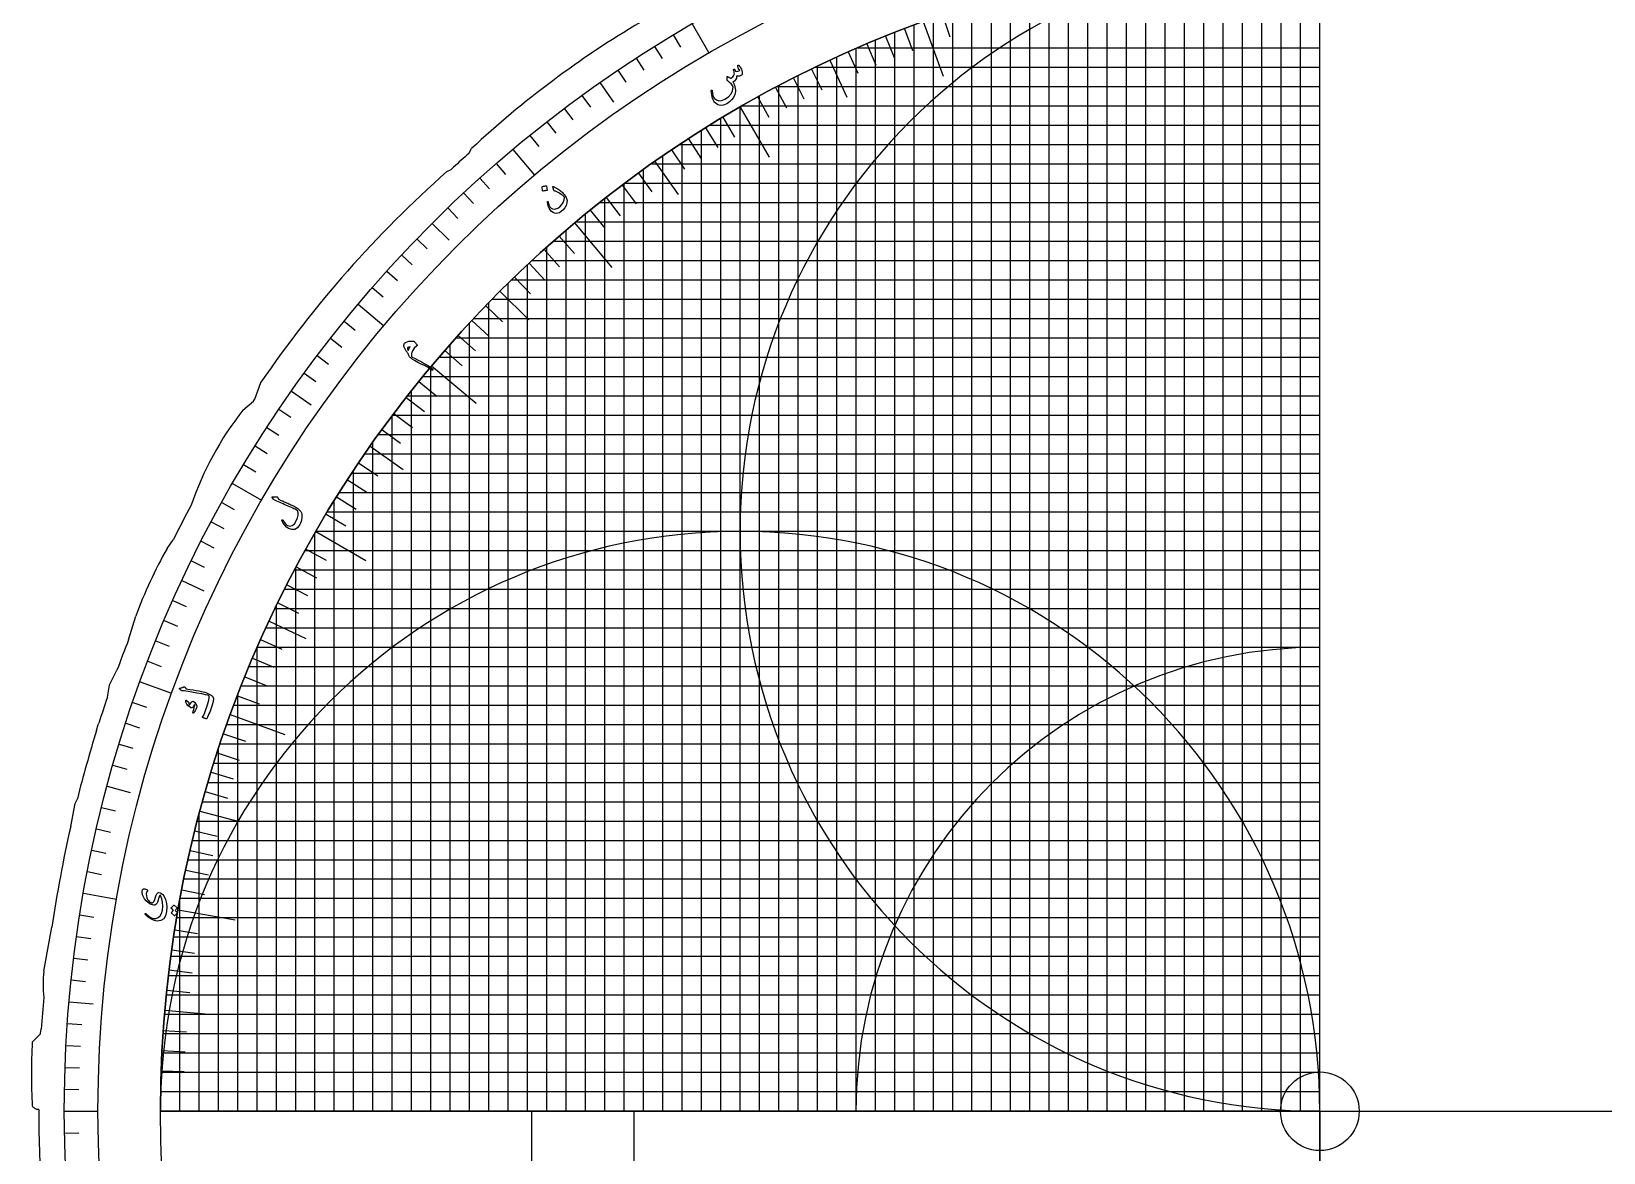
# Model space of a CAD drawing. Header units: millimetres. Extents: x -75 to 75, y -75 to 98.
# Drawn here: x -75.4 to 16.6, y -2.4 to 63.2 of the extents above; entities that cross this region are included whole.
import ezdxf

# ---------------------------------------------------------------- set-up
doc = ezdxf.new("R2010")
doc.units = ezdxf.units.MM
for name, color, linetype in [('CUT_INNER', 6, 'Continuous'), ('CUT_OUTER', 1, 'Continuous'), ('ENGRAVE', 7, 'Continuous'), ('ENGRAVE_FINE', 8, 'Continuous'), ('TEXT', 5, 'Continuous')]:
    doc.layers.add(name, color=color, linetype=linetype)

msp = doc.modelspace()

# ---------------------------------------------------------------- linework, layer by layer
at = {"layer": 'CUT_INNER'}
msp.add_circle((0, 0), 2.3, dxfattribs=at)
at = {"layer": 'CUT_OUTER'}
for points in [[(-49.818, 56.064), (-49.661, 56.345), (-49.66, 56.348)], [(-51.104, 55), (-51.101, 55.002), (-50.855, 55.124), (-50.707, 55.261)], [(-63.049, 41.032), (-63.046, 41.035), (-62.429, 41.564), (-62.36, 41.668), (-62.346, 41.689), (-61.99, 42.666), (-61.989, 42.67)], [(-67.478, 32.944), (-67.126, 33.452)], [(-69.743, 27.585), (-69.311, 28.987)], [(-70.977, 24.233), (-70.852, 24.943), (-70.851, 24.946), (-70.849, 24.95), (-70.418, 25.812)], [(-71.614, 22.282), (-71.526, 22.632), (-71.525, 22.635), (-71.523, 22.638), (-71.475, 22.724)], [(-73.124, 16.67), (-72.874, 18.008), (-72.874, 18.011), (-72.872, 18.014), (-72.737, 18.285)], [(-74.703, 8.19), (-74.222, 10.774)], [(-74.888, 4.572), (-74.846, 4.807)], [(-75.378, 4.044), (-75.375, 4.047), (-74.93, 4.493)], [(-75, 0.099), (-75.085, 0.095), (-75.089, 0.096)]]:
    msp.add_lwpolyline(points, dxfattribs=at)
for centre, radius, start, end in [((-10.747, 14.632), 57.048, 120.56676, 133.00846), ((-2.744, 3.009), 70.928, 131.58162, 132.54915), ((-6.934, 5.038), 66.687, 131.47901, 145.64587), ((-48.016, 29.233), 19.11, 141.87092, 160.91631), ((-2.31, 1.196), 72.399, 151.73439, 153.54241), ((-45.469, 20.344), 25.36, 150.2086, 160.07368), ((-3.396, 1.291), 71.367, 158.38114, 159.90441), ((-4.293, 1.409), 70.482, 161.10518, 162.39702), ((-0.451, 0.126), 74.531, 162.70698, 165.89871), ((-0.431, 0.08), 74.562, 167.14407, 171.75397), ((-66.396, 7.419), 8.342, 174.70089, 185.25187), ((-4.543, 0.348), 70.444, 174.86289, 176.37119), ((-37.206, 2.166), 38.218, 177.18351, 182.81647), ((-75.036, 4.599), 0.15, 315.04459, 349.68444), ((-73.424, 2.903), 3.265, 233.23368, 239.32686), ((0, 0), 75, 179.92418, 0.00009)]:
    msp.add_arc(centre, radius, start, end, dxfattribs=at)
at = {"layer": 'ENGRAVE'}
for points in [[(-5.656, 0), (-5.656, 67.639)], [(0, -67.875), (0, 67.875)], [(0, 0), (0, 67.875)], [(-11.312, 0), (-11.312, 66.926)], [(-16.969, 0), (-16.969, 65.72)], [(-36.75, 63.653), (-35.766, 61.948)], [(-23.215, 63.782), (-22.054, 60.593)], [(-22.625, 0), (-22.625, 63.993)], [(-28.281, 0), (-28.281, 61.702)], [(0, 62.219), (-27.126, 62.219)], [(-28.685, 61.516), (-27.681, 59.363)], [(-42.158, 60.208), (-41.351, 59.056)], [(-33.938, 0), (-33.938, 58.782)], [(-33.938, 58.782), (-32.241, 55.842)], [(-47.245, 56.304), (-45.979, 54.796)], [(0, 56.562), (-37.519, 56.562)], [(-38.931, 55.6), (-37.569, 53.654)], [(-39.594, 0), (-39.594, 55.13)], [(-51.972, 51.972), (-50.978, 50.978)], [(-43.629, 51.995), (-41.448, 49.395)], [(0, 50.906), (-44.895, 50.906)], [(-45.25, 0), (-45.25, 50.591)], [(-47.995, 47.995), (-46.315, 46.315)], [(-56.304, 47.245), (-54.796, 45.979)], [(0, 45.25), (-50.591, 45.25)], [(-50.906, 0), (-50.906, 44.895)], [(-51.995, 43.629), (-49.395, 41.448)], [(-60.208, 42.158), (-59.056, 41.351)], [(0, 39.594), (-55.13, 39.594)], [(-55.6, 38.931), (-53.654, 37.569)], [(-56.562, 0), (-56.562, 37.519)], [(-63.653, 36.75), (-61.948, 35.766)], [(0, 33.938), (-58.782, 33.938)], [(-58.782, 33.938), (-55.842, 32.241)], [(-66.614, 31.062), (-65.339, 30.468)], [(-61.516, 28.685), (-59.363, 27.681)], [(0, 28.281), (-61.702, 28.281)], [(-62.219, 0), (-62.219, 27.126)], [(-69.067, 25.139), (-67.217, 24.465)], [(-63.782, 23.215), (-60.593, 22.054)], [(0, 22.625), (-63.993, 22.625)], [(-70.996, 19.023), (-69.637, 18.659)], [(-65.562, 17.567), (-63.267, 16.953)], [(0, 16.969), (-65.72, 16.969)], [(-72.383, 12.763), (-70.445, 12.421)], [(0, 11.312), (-66.926, 11.312)], [(-66.844, 11.786), (-63.502, 11.197)], [(-73.22, 6.406), (-71.819, 6.283)], [(0, 5.656), (-67.639, 5.656)], [(-67.617, 5.916), (-65.25, 5.709)], [(-73.5, 0), (-71.531, 0)], [(-67.875, 0), (67.875, 0)], [(0, 0), (-67.875, 0)], [(-67.875, 0), (-64.481, 0)], [(-46.155, 0), (-46.155, -46.155), (46.155, -46.155), (46.155, 0)], [(-46.155, 0), (-40.155, 0)], [(-40.155, 0), (-40.155, -40.155), (40.155, -40.155), (40.155, 0)], [(0, 0), (0, -46.155)]]:
    msp.add_lwpolyline(points, dxfattribs=at)
for radius in [73.5, 73.5, 71.531, 67.875, 67.875]:
    msp.add_circle((0, 0), radius, dxfattribs=at)
for centre, radius, start, end in [((0, 0), 67.875, 90, 180), ((0, 33.938), 33.938, 90, 270), ((-33.938, 0), 33.938, 0, 180), ((0, 0), 27.156, 90, 180)]:
    msp.add_arc(centre, radius, start, end, dxfattribs=at)
at = {"layer": 'ENGRAVE_FINE'}
for points in [[(-9.05, 0), (-9.05, 67.269)], [(-7.919, 0), (-7.919, 67.412)], [(-6.787, 0), (-6.787, 67.535)], [(-4.525, 0), (-4.525, 67.724)], [(-3.394, 0), (-3.394, 67.79)], [(-2.263, 0), (-2.263, 67.837)], [(-1.131, 0), (-1.131, 67.866)], [(-13.575, 0), (-13.575, 66.504)], [(-12.444, 0), (-12.444, 66.725)], [(-10.181, 0), (-10.181, 67.107)], [(-18.1, 0), (-18.1, 65.417)], [(-15.838, 0), (-15.838, 66.001)], [(-14.706, 0), (-14.706, 66.263)], [(-20.363, 0), (-20.363, 64.749)], [(-19.231, 0), (-19.231, 65.094)], [(-23.756, 0), (-23.756, 63.582)], [(-22.098, 64.177), (-21.656, 62.894)], [(-21.494, 0), (-21.494, 64.382)], [(-37.855, 63.002), (-37.421, 62.279)], [(-26.019, 0), (-26.019, 62.69)], [(-25.426, 62.933), (-24.918, 61.674)], [(-24.887, 0), (-24.887, 63.148)], [(-24.324, 63.367), (-23.838, 62.099)], [(-38.949, 62.331), (-38.502, 61.616)], [(-27.607, 62.007), (-27.055, 60.767)], [(-27.15, 0), (-27.15, 62.209)], [(-26.521, 62.479), (-25.991, 61.23)], [(-41.101, 60.934), (-40.629, 60.235)], [(-40.031, 61.642), (-39.571, 60.935)], [(-29.754, 61.006), (-29.159, 59.785)], [(0, 61.087), (-29.586, 61.087)], [(-29.413, 0), (-29.413, 61.171)], [(-31.865, 59.93), (-31.228, 58.731)], [(0, 59.956), (-31.816, 59.956)], [(-31.675, 0), (-31.675, 60.031)], [(-30.815, 60.477), (-30.198, 59.267)], [(-30.544, 0), (-30.544, 60.614)], [(-43.202, 59.463), (-42.706, 58.78)], [(-32.907, 59.365), (-32.248, 58.178)], [(-32.806, 0), (-32.806, 59.42)], [(-44.233, 58.7), (-43.726, 58.026)], [(-35.069, 0), (-35.069, 58.114)], [(-34.958, 58.18), (-34.259, 57.017)], [(0, 58.825), (-33.862, 58.825)], [(-46.255, 57.12), (-45.724, 56.465)], [(-45.251, 57.919), (-44.732, 57.254)], [(-36.2, 0), (-36.2, 57.416)], [(-35.968, 57.561), (-35.249, 56.41)], [(0, 57.694), (-35.755, 57.694)], [(-37.955, 56.271), (-37.196, 55.145)], [(-37.331, 0), (-37.331, 56.687)], [(-36.967, 56.925), (-36.228, 55.786)], [(-48.22, 55.471), (-47.667, 54.834)], [(0, 55.431), (-39.171, 55.431)], [(-38.462, 0), (-38.462, 55.925)], [(-49.181, 54.621), (-48.617, 53.994)], [(-40.725, 0), (-40.725, 54.3)], [(0, 54.3), (-40.725, 54.3)], [(-39.896, 54.912), (-39.098, 53.814)], [(-50.127, 53.755), (-49.551, 53.137)], [(-41.856, 0), (-41.856, 53.433)], [(-41.788, 53.486), (-40.952, 52.416)], [(-40.848, 54.207), (-40.031, 53.123)], [(-51.057, 52.871), (-50.471, 52.264)], [(-42.987, 0), (-42.987, 52.527)], [(-42.715, 52.749), (-41.861, 51.694)], [(0, 53.169), (-42.191, 53.169)], [(-44.119, 0), (-44.119, 51.581)], [(0, 52.038), (-43.579, 52.038)], [(-52.871, 51.057), (-52.264, 50.471)], [(-44.53, 51.226), (-43.639, 50.201)], [(-53.755, 50.127), (-53.137, 49.551)], [(0, 49.775), (-46.146, 49.775)], [(-45.417, 50.441), (-44.509, 49.432)], [(-54.621, 49.181), (-53.994, 48.617)], [(-47.15, 48.825), (-46.207, 47.849)], [(-46.381, 0), (-46.381, 49.556)], [(-46.291, 49.641), (-45.365, 48.648)], [(-55.471, 48.22), (-54.834, 47.667)], [(-47.513, 0), (-47.513, 48.472)], [(0, 48.644), (-47.337, 48.644)], [(-48.825, 47.15), (-47.849, 46.207)], [(-48.644, 0), (-48.644, 47.337)], [(0, 47.513), (-48.472, 47.513)], [(-57.12, 46.255), (-56.465, 45.724)], [(-49.775, 0), (-49.775, 46.146)], [(-49.641, 46.291), (-48.648, 45.365)], [(0, 46.381), (-49.556, 46.381)], [(-57.919, 45.251), (-57.254, 44.732)], [(-50.441, 45.417), (-49.432, 44.509)], [(-58.7, 44.233), (-58.026, 43.726)], [(-51.226, 44.53), (-50.201, 43.639)], [(-52.038, 0), (-52.038, 43.579)], [(0, 44.119), (-51.581, 44.119)], [(-59.463, 43.202), (-58.78, 42.706)], [(-52.749, 42.715), (-51.694, 41.861)], [(0, 42.987), (-52.527, 42.987)], [(-53.486, 41.788), (-52.416, 40.952)], [(0, 41.856), (-53.433, 41.856)], [(-53.169, 0), (-53.169, 42.191)], [(-60.934, 41.101), (-60.235, 40.629)], [(0, 40.725), (-54.3, 40.725)], [(-54.3, 0), (-54.3, 40.725)], [(-54.207, 40.848), (-53.123, 40.031)], [(-61.642, 40.031), (-60.935, 39.571)], [(-54.912, 39.896), (-53.814, 39.098)], [(-62.331, 38.949), (-61.616, 38.502)], [(-55.431, 0), (-55.431, 39.171)], [(-63.002, 37.855), (-62.279, 37.421)], [(-56.271, 37.955), (-55.145, 37.196)], [(0, 38.462), (-55.925, 38.462)], [(-56.925, 36.967), (-55.786, 36.228)], [(0, 37.331), (-56.687, 37.331)], [(-57.561, 35.968), (-56.41, 35.249)], [(0, 36.2), (-57.416, 36.2)], [(-64.284, 35.633), (-63.547, 35.224)], [(0, 35.069), (-58.114, 35.069)], [(-57.694, 0), (-57.694, 35.755)], [(-64.897, 34.506), (-64.152, 34.11)], [(-58.18, 34.958), (-57.017, 34.259)], [(-65.489, 33.368), (-64.737, 32.985)], [(-58.825, 0), (-58.825, 33.862)], [(-66.061, 32.22), (-65.303, 31.85)], [(0, 32.806), (-59.42, 32.806)], [(-59.365, 32.907), (-58.178, 32.248)], [(0, 31.675), (-60.031, 31.675)], [(-59.956, 0), (-59.956, 31.816)], [(-59.93, 31.865), (-58.731, 31.228)], [(0, 30.544), (-60.614, 30.544)], [(-60.477, 30.815), (-59.267, 30.198)], [(-67.146, 29.895), (-66.375, 29.552)], [(-61.087, 0), (-61.087, 29.586)], [(-61.006, 29.754), (-59.785, 29.159)], [(-67.657, 28.719), (-66.88, 28.389)], [(0, 29.413), (-61.171, 29.413)], [(-68.148, 27.534), (-67.366, 27.218)], [(0, 27.15), (-62.209, 27.15)], [(-62.007, 27.607), (-60.767, 27.055)], [(-68.618, 26.34), (-67.831, 26.038)], [(0, 26.019), (-62.69, 26.019)], [(-62.479, 26.521), (-61.23, 25.991)], [(0, 24.887), (-63.148, 24.887)], [(-62.933, 25.426), (-61.674, 24.918)], [(-69.496, 23.929), (-68.698, 23.655)], [(-63.367, 24.324), (-62.099, 23.838)], [(-63.35, 0), (-63.35, 24.368)], [(0, 23.756), (-63.582, 23.756)], [(-69.903, 22.713), (-69.1, 22.452)], [(-64.177, 22.098), (-62.894, 21.656)], [(-70.288, 21.489), (-69.481, 21.243)], [(-64.481, 0), (-64.481, 21.194)], [(0, 21.494), (-64.382, 21.494)], [(-70.653, 20.259), (-69.842, 20.027)], [(0, 20.363), (-64.749, 20.363)], [(-64.553, 20.974), (-63.262, 20.555)], [(-64.909, 19.845), (-63.611, 19.448)], [(-65.246, 18.709), (-63.941, 18.335)], [(0, 19.231), (-65.094, 19.231)], [(-71.317, 17.781), (-70.498, 17.577)], [(0, 18.1), (-65.417, 18.1)], [(-65.612, 0), (-65.612, 17.379)], [(-71.616, 16.534), (-70.794, 16.344)], [(0, 15.838), (-66.001, 15.838)], [(-65.859, 16.42), (-64.542, 16.092)], [(-71.894, 15.281), (-71.069, 15.106)], [(-66.135, 15.269), (-64.813, 14.963)], [(-72.15, 14.024), (-71.321, 13.864)], [(-66.392, 14.112), (-65.064, 13.83)], [(0, 14.706), (-66.263, 14.706)], [(-66.628, 12.951), (-65.295, 12.692)], [(0, 13.575), (-66.504, 13.575)], [(-66.744, 0), (-66.744, 12.341)], [(0, 12.444), (-66.725, 12.444)], [(-72.595, 11.498), (-71.762, 11.366)], [(-72.785, 10.229), (-71.949, 10.112)], [(0, 10.181), (-67.107, 10.181)], [(-67.039, 10.618), (-65.699, 10.406)], [(-67.214, 9.446), (-65.87, 9.257)], [(-72.952, 8.957), (-72.115, 8.855)], [(0, 9.05), (-67.269, 9.05)], [(-73.097, 7.683), (-72.258, 7.595)], [(0, 7.919), (-67.412, 7.919)], [(-67.369, 8.272), (-66.022, 8.106)], [(0, 6.787), (-67.535, 6.787)], [(-67.503, 7.095), (-66.153, 6.953)], [(-73.321, 5.127), (-72.479, 5.068)], [(-67.71, 4.735), (-66.356, 4.64)], [(-73.399, 3.847), (-72.557, 3.803)], [(0, 4.525), (-67.724, 4.525)], [(0, 3.394), (-67.79, 3.394)], [(-67.782, 3.552), (-66.426, 3.481)], [(-73.455, 2.565), (-72.612, 2.536)], [(0, 2.263), (-67.837, 2.263)], [(-67.834, 2.369), (-66.477, 2.321)], [(-73.489, 1.283), (-72.645, 1.268)], [(0, 1.131), (-67.866, 1.131)], [(-67.865, 1.185), (-66.507, 1.161)], [(-73.489, -1.283), (-72.645, -1.268)]]:
    msp.add_lwpolyline(points, dxfattribs=at)
at = {"layer": 'TEXT'}
for points in [[(-34.079, 61.193), (-34.081, 61.205), (-34.079, 61.216), (-34.075, 61.224), (-34.068, 61.23), (-34.058, 61.234), (-34.047, 61.235), (-34.037, 61.233), (-34.027, 61.228), (-33.997, 61.206), (-33.967, 61.174), (-33.936, 61.134), (-33.906, 61.084), (-33.865, 60.998), (-33.837, 60.91), (-33.821, 60.821), (-33.818, 60.73), (-33.821, 60.706), (-33.827, 60.685), (-33.837, 60.668), (-33.85, 60.653), (-33.905, 60.617), (-33.973, 60.593), (-34.053, 60.58), (-34.146, 60.578), (-34.159, 60.462), (-34.199, 60.368), (-34.265, 60.295), (-34.357, 60.243), (-34.332, 60.191), (-34.309, 60.141), (-34.288, 60.092), (-34.27, 60.044), (-34.254, 59.997), (-34.24, 59.951), (-34.229, 59.905), (-34.219, 59.86), (-34.208, 59.775), (-34.209, 59.689), (-34.224, 59.603), (-34.251, 59.517), (-34.333, 59.348), (-34.438, 59.202), (-34.566, 59.077), (-34.717, 58.975), (-34.908, 58.895), (-35.086, 58.876), (-35.25, 58.918), (-35.4, 59.02), (-35.44, 59.066), (-35.477, 59.126), (-35.513, 59.199), (-35.547, 59.286), (-35.577, 59.386), (-35.6, 59.494), (-35.616, 59.612), (-35.625, 59.738), (-35.625, 59.746), (-35.623, 59.754), (-35.619, 59.76), (-35.613, 59.765), (-35.606, 59.768), (-35.599, 59.77), (-35.593, 59.77), (-35.586, 59.768), (-35.58, 59.763), (-35.575, 59.758), (-35.572, 59.751), (-35.571, 59.742), (-35.556, 59.576), (-35.533, 59.446), (-35.501, 59.352), (-35.461, 59.294), (-35.323, 59.195), (-35.174, 59.153), (-35.013, 59.167), (-34.84, 59.236), (-34.626, 59.381), (-34.471, 59.547), (-34.374, 59.737), (-34.335, 59.949), (-34.39, 60.043), (-34.462, 60.134), (-34.553, 60.222), (-34.661, 60.306), (-34.673, 60.314), (-34.682, 60.322), (-34.688, 60.331), (-34.69, 60.339), (-34.692, 60.373), (-34.694, 60.404), (-34.696, 60.434), (-34.697, 60.462), (-34.698, 60.487), (-34.699, 60.51), (-34.698, 60.53), (-34.697, 60.548), (-34.695, 60.556), (-34.691, 60.561), (-34.685, 60.563), (-34.677, 60.562), (-34.672, 60.561), (-34.665, 60.558), (-34.656, 60.554), (-34.645, 60.55), (-34.631, 60.544), (-34.616, 60.536), (-34.6, 60.527), (-34.582, 60.517), (-34.546, 60.497), (-34.518, 60.484), (-34.498, 60.478), (-34.485, 60.478), (-34.421, 60.508), (-34.365, 60.553), (-34.319, 60.614), (-34.281, 60.691), (-34.275, 60.731), (-34.278, 60.789), (-34.292, 60.864), (-34.316, 60.957), (-34.318, 60.966), (-34.318, 60.975), (-34.315, 60.983), (-34.31, 60.992), (-34.305, 60.998), (-34.298, 61.003), (-34.292, 61.006), (-34.284, 61.006), (-34.267, 60.997), (-34.248, 60.971), (-34.227, 60.929), (-34.205, 60.871), (-34.14, 60.868), (-34.078, 60.878), (-34.019, 60.899), (-33.962, 60.932), (-33.972, 60.949), (-33.982, 60.962), (-33.992, 60.971), (-34.001, 60.975), (-34.011, 60.979), (-34.019, 60.984), (-34.024, 60.99), (-34.027, 60.998)], [(-45.522, 54.11), (-45.522, 54.114), (-45.519, 54.119), (-45.515, 54.124), (-45.509, 54.128), (-45.454, 54.146), (-45.398, 54.158), (-45.343, 54.165), (-45.286, 54.166), (-45.279, 54.165), (-45.274, 54.162), (-45.271, 54.157), (-45.27, 54.151), (-45.236, 53.911), (-45.237, 53.904), (-45.241, 53.899), (-45.248, 53.896), (-45.259, 53.895), (-45.269, 53.894), (-45.283, 53.893), (-45.303, 53.89), (-45.328, 53.887), (-45.358, 53.883), (-45.394, 53.877), (-45.436, 53.871), (-45.483, 53.863), (-45.49, 53.862), (-45.494, 53.864), (-45.497, 53.867), (-45.498, 53.871)], [(-44.871, 54.123), (-44.825, 54.103), (-44.777, 54.08), (-44.729, 54.056), (-44.68, 54.029), (-44.63, 54), (-44.579, 53.968), (-44.528, 53.932), (-44.477, 53.894), (-44.427, 53.855), (-44.38, 53.814), (-44.335, 53.772), (-44.293, 53.728), (-44.254, 53.682), (-44.217, 53.635), (-44.183, 53.585), (-44.151, 53.534), (-44.121, 53.477), (-44.098, 53.421), (-44.082, 53.366), (-44.072, 53.311), (-44.073, 53.167), (-44.113, 53.025), (-44.192, 52.883), (-44.309, 52.743), (-44.407, 52.657), (-44.505, 52.597), (-44.605, 52.562), (-44.705, 52.554), (-44.801, 52.572), (-44.891, 52.611), (-44.974, 52.673), (-45.052, 52.757), (-45.118, 52.859), (-45.169, 52.969), (-45.203, 53.086), (-45.221, 53.211), (-45.221, 53.227), (-45.217, 53.239), (-45.21, 53.246), (-45.2, 53.25), (-45.188, 53.249), (-45.178, 53.242), (-45.172, 53.228), (-45.167, 53.207), (-45.132, 53.061), (-45.078, 52.947), (-45.008, 52.865), (-44.92, 52.816), (-44.823, 52.798), (-44.721, 52.815), (-44.612, 52.864), (-44.497, 52.946), (-44.378, 53.068), (-44.29, 53.2), (-44.235, 53.341), (-44.211, 53.492), (-44.211, 53.496), (-44.213, 53.501), (-44.217, 53.507), (-44.222, 53.514), (-44.269, 53.564), (-44.33, 53.616), (-44.407, 53.669), (-44.499, 53.725), (-44.547, 53.751), (-44.592, 53.776), (-44.635, 53.797), (-44.674, 53.817), (-44.711, 53.834), (-44.745, 53.848), (-44.777, 53.86), (-44.805, 53.868), (-44.82, 53.873), (-44.831, 53.88), (-44.839, 53.888), (-44.843, 53.897), (-44.908, 54.103), (-44.91, 54.117), (-44.904, 54.125), (-44.891, 54.127), (-44.871, 54.123)], [(-53.375, 44.356), (-53.403, 44.39), (-53.431, 44.424), (-53.458, 44.459), (-53.484, 44.494), (-53.508, 44.531), (-53.531, 44.569), (-53.552, 44.607), (-53.571, 44.646), (-53.6, 44.723), (-53.617, 44.791), (-53.62, 44.849), (-53.61, 44.899), (-53.576, 44.958), (-53.518, 45.006), (-53.435, 45.043), (-53.33, 45.068), (-53.298, 45.074), (-53.267, 45.078), (-53.235, 45.081), (-53.204, 45.083), (-53.172, 45.084), (-53.14, 45.085), (-53.108, 45.085), (-53.075, 45.084), (-53.057, 45.082), (-53.041, 45.078), (-53.028, 45.072), (-53.017, 45.064), (-52.981, 45.021), (-52.949, 44.983), (-52.921, 44.948), (-52.897, 44.919), (-52.877, 44.894), (-52.862, 44.874), (-52.852, 44.86), (-52.846, 44.851), (-52.842, 44.837), (-52.843, 44.824), (-52.848, 44.812), (-52.859, 44.802), (-53.017, 44.661), (-53.12, 44.511), (-53.17, 44.351), (-53.166, 44.183), (-53.162, 44.168), (-53.155, 44.155), (-53.145, 44.145), (-53.133, 44.138), (-52.963, 44.058), (-52.788, 43.971), (-52.608, 43.878), (-52.425, 43.778), (-52.184, 43.636), (-52.019, 43.523), (-51.932, 43.439), (-51.92, 43.384), (-51.932, 43.375), (-51.949, 43.375), (-51.972, 43.383), (-52, 43.399), (-52.055, 43.437), (-52.114, 43.474), (-52.176, 43.511), (-52.242, 43.549), (-52.311, 43.587), (-52.383, 43.624), (-52.458, 43.662), (-52.535, 43.7), (-52.796, 43.828), (-52.998, 43.936), (-53.139, 44.023), (-53.221, 44.092), (-53.254, 44.129), (-53.283, 44.166), (-53.308, 44.201), (-53.329, 44.236), (-53.346, 44.269), (-53.359, 44.3), (-53.369, 44.329), (-53.375, 44.356)], [(-53.362, 44.529), (-53.354, 44.554), (-53.344, 44.581), (-53.333, 44.608), (-53.32, 44.635), (-53.306, 44.663), (-53.291, 44.691), (-53.274, 44.719), (-53.256, 44.747), (-53.314, 44.734), (-53.358, 44.718), (-53.388, 44.699), (-53.404, 44.677), (-53.413, 44.641), (-53.409, 44.605), (-53.392, 44.567), (-53.362, 44.529)], [(-61.328, 35.924), (-61.332, 35.932), (-61.334, 35.941), (-61.333, 35.949), (-61.33, 35.957), (-61.324, 35.964), (-61.316, 35.968), (-61.306, 35.97), (-61.295, 35.969), (-61.228, 35.959), (-61.168, 35.956), (-61.114, 35.958), (-61.067, 35.966), (-61.051, 35.967), (-61.036, 35.962), (-61.024, 35.95), (-61.012, 35.931), (-61.008, 35.92), (-61.003, 35.91), (-60.999, 35.901), (-60.995, 35.892), (-60.99, 35.883), (-60.987, 35.875), (-60.984, 35.868), (-60.981, 35.861), (-60.975, 35.85), (-60.967, 35.839), (-60.956, 35.829), (-60.943, 35.819), (-60.901, 35.799), (-60.854, 35.776), (-60.804, 35.753), (-60.749, 35.728), (-60.691, 35.702), (-60.628, 35.675), (-60.562, 35.645), (-60.491, 35.614), (-60.42, 35.585), (-60.354, 35.556), (-60.292, 35.529), (-60.234, 35.503), (-60.181, 35.478), (-60.133, 35.455), (-60.088, 35.433), (-60.047, 35.413), (-59.929, 35.347), (-59.825, 35.273), (-59.734, 35.19), (-59.657, 35.098), (-59.619, 35.031), (-59.596, 34.948), (-59.589, 34.849), (-59.596, 34.735), (-59.615, 34.618), (-59.641, 34.513), (-59.675, 34.42), (-59.716, 34.339), (-59.856, 34.158), (-60.011, 34.059), (-60.183, 34.044), (-60.37, 34.111), (-60.491, 34.193), (-60.597, 34.297), (-60.687, 34.422), (-60.761, 34.569), (-60.764, 34.579), (-60.765, 34.588), (-60.763, 34.596), (-60.758, 34.602), (-60.751, 34.608), (-60.744, 34.611), (-60.737, 34.613), (-60.731, 34.612), (-60.722, 34.608), (-60.714, 34.604), (-60.708, 34.597), (-60.703, 34.59), (-60.628, 34.475), (-60.56, 34.387), (-60.497, 34.325), (-60.441, 34.288), (-60.293, 34.255), (-60.157, 34.29), (-60.033, 34.391), (-59.92, 34.559), (-59.847, 34.727), (-59.809, 34.883), (-59.806, 35.029), (-59.84, 35.165), (-59.882, 35.188), (-59.932, 35.212), (-59.989, 35.24), (-60.054, 35.27), (-60.126, 35.303), (-60.207, 35.339), (-60.296, 35.377), (-60.393, 35.417), (-60.493, 35.46), (-60.59, 35.503), (-60.686, 35.545), (-60.78, 35.587), (-60.873, 35.629), (-60.963, 35.671), (-61.051, 35.713), (-61.138, 35.755), (-61.223, 35.792), (-61.231, 35.798), (-61.239, 35.804), (-61.246, 35.811), (-61.251, 35.818)], [(-66.728, 24.77), (-66.696, 24.774), (-66.664, 24.78), (-66.634, 24.787), (-66.605, 24.795), (-66.577, 24.804), (-66.55, 24.815), (-66.524, 24.827), (-66.5, 24.841), (-66.487, 24.845), (-66.475, 24.843), (-66.463, 24.836), (-66.451, 24.823), (-66.393, 24.748), (-66.386, 24.74), (-66.38, 24.735), (-66.375, 24.73), (-66.371, 24.728), (-66.149, 24.694), (-65.95, 24.661), (-65.772, 24.63), (-65.616, 24.601), (-65.482, 24.574), (-65.37, 24.548), (-65.281, 24.525), (-65.214, 24.503), (-65.09, 24.456), (-65.051, 24.439), (-65.013, 24.42), (-64.976, 24.399), (-64.939, 24.376), (-64.903, 24.351), (-64.867, 24.324), (-64.832, 24.294), (-64.798, 24.263), (-64.766, 24.164), (-64.787, 23.982), (-64.861, 23.715), (-64.987, 23.363), (-65.03, 23.254), (-65.073, 23.155), (-65.115, 23.064), (-65.156, 22.983), (-65.162, 22.977), (-65.169, 22.973), (-65.177, 22.972), (-65.186, 22.974), (-65.225, 22.985), (-65.262, 22.996), (-65.294, 23.006), (-65.323, 23.015), (-65.349, 23.023), (-65.371, 23.032), (-65.391, 23.039), (-65.407, 23.046), (-65.416, 23.05), (-65.42, 23.055), (-65.419, 23.061), (-65.414, 23.068), (-65.374, 23.121), (-65.334, 23.193), (-65.292, 23.284), (-65.249, 23.394), (-65.129, 23.725), (-65.05, 23.989), (-65.013, 24.187), (-65.017, 24.319), (-65.094, 24.348), (-65.24, 24.384), (-65.456, 24.429), (-65.74, 24.481), (-66.026, 24.531), (-66.242, 24.568), (-66.389, 24.591), (-66.467, 24.602), (-66.489, 24.604), (-66.509, 24.606), (-66.528, 24.608), (-66.545, 24.61), (-66.561, 24.612), (-66.575, 24.613), (-66.587, 24.614), (-66.598, 24.615), (-66.621, 24.618), (-66.641, 24.625), (-66.659, 24.635), (-66.675, 24.649), (-66.753, 24.734), (-66.758, 24.741), (-66.761, 24.747), (-66.761, 24.752), (-66.759, 24.757), (-66.754, 24.762), (-66.746, 24.766), (-66.738, 24.768), (-66.728, 24.77)], [(-66.391, 24.054), (-66.388, 24.059), (-66.385, 24.062), (-66.38, 24.065), (-66.375, 24.066), (-66.37, 24.066), (-66.366, 24.064), (-66.362, 24.062), (-66.357, 24.06), (-66.242, 23.957), (-66.23, 23.945), (-66.222, 23.934), (-66.218, 23.924), (-66.216, 23.915), (-66.219, 23.88), (-66.217, 23.848), (-66.21, 23.82), (-66.199, 23.796), (-66.191, 23.789), (-66.179, 23.79), (-66.164, 23.799), (-66.145, 23.817), (-66.135, 23.829), (-66.125, 23.843), (-66.115, 23.857), (-66.105, 23.871), (-66.096, 23.886), (-66.086, 23.902), (-66.076, 23.919), (-66.067, 23.937), (-66.016, 23.993), (-65.954, 23.994), (-65.879, 23.94), (-65.791, 23.831), (-65.768, 23.791), (-65.752, 23.755), (-65.743, 23.722), (-65.741, 23.692), (-65.745, 23.661), (-65.757, 23.621), (-65.776, 23.571), (-65.803, 23.511), (-65.817, 23.481), (-65.831, 23.453), (-65.846, 23.427), (-65.862, 23.402), (-65.877, 23.38), (-65.891, 23.359), (-65.906, 23.339), (-65.919, 23.322), (-65.93, 23.312), (-65.941, 23.306), (-65.952, 23.303), (-65.962, 23.305), (-65.972, 23.31), (-65.977, 23.318), (-65.979, 23.327), (-65.976, 23.339), (-65.966, 23.375), (-65.954, 23.417), (-65.939, 23.463), (-65.923, 23.514), (-65.892, 23.608), (-65.871, 23.683), (-65.861, 23.739), (-65.86, 23.775), (-65.862, 23.781), (-65.865, 23.784), (-65.87, 23.786), (-65.876, 23.787), (-65.881, 23.786), (-65.886, 23.783), (-65.891, 23.778), (-65.897, 23.771), (-65.941, 23.703), (-65.961, 23.675), (-65.982, 23.652), (-66.004, 23.635), (-66.027, 23.623), (-66.052, 23.616), (-66.075, 23.614), (-66.097, 23.619), (-66.117, 23.63), (-66.245, 23.728), (-66.332, 23.832), (-66.381, 23.941), (-66.391, 24.054)], [(-68.637, 12.901), (-68.682, 12.82), (-68.701, 12.723), (-68.694, 12.612), (-68.662, 12.485), (-68.623, 12.402), (-68.573, 12.329), (-68.51, 12.267), (-68.435, 12.215), (-68.419, 12.209), (-68.402, 12.205), (-68.384, 12.205), (-68.365, 12.208), (-68.3, 12.24), (-68.244, 12.303), (-68.197, 12.398), (-68.159, 12.523), (-68.122, 12.646), (-68.081, 12.733), (-68.034, 12.784), (-67.984, 12.797), (-67.886, 12.781), (-67.803, 12.746), (-67.735, 12.691), (-67.681, 12.617), (-67.582, 12.396), (-67.52, 12.169), (-67.495, 11.937), (-67.508, 11.697), (-67.57, 11.445), (-67.68, 11.266), (-67.84, 11.162), (-68.048, 11.132), (-68.158, 11.146), (-68.274, 11.181), (-68.396, 11.236), (-68.524, 11.313), (-68.559, 11.339), (-68.592, 11.364), (-68.624, 11.39), (-68.655, 11.416), (-68.684, 11.443), (-68.713, 11.47), (-68.74, 11.498), (-68.766, 11.527), (-68.776, 11.542), (-68.779, 11.554), (-68.775, 11.563), (-68.764, 11.57), (-68.751, 11.573), (-68.739, 11.572), (-68.727, 11.568), (-68.716, 11.56), (-68.558, 11.42), (-68.409, 11.329), (-68.27, 11.285), (-68.141, 11.288), (-67.996, 11.344), (-67.884, 11.443), (-67.804, 11.584), (-67.757, 11.768), (-67.734, 12.01), (-67.745, 12.234), (-67.79, 12.44), (-67.869, 12.628), (-67.877, 12.64), (-67.885, 12.645), (-67.895, 12.645), (-67.906, 12.638), (-67.93, 12.605), (-67.956, 12.546), (-67.984, 12.461), (-68.014, 12.348), (-68.05, 12.235), (-68.093, 12.151), (-68.143, 12.097), (-68.201, 12.072), (-68.266, 12.068), (-68.331, 12.075), (-68.397, 12.094), (-68.465, 12.124), (-68.593, 12.209), (-68.706, 12.314), (-68.803, 12.441), (-68.885, 12.589), (-68.904, 12.628), (-68.919, 12.666), (-68.931, 12.701), (-68.941, 12.736), (-68.947, 12.768), (-68.95, 12.799), (-68.951, 12.827), (-68.949, 12.854), (-68.92, 12.954), (-68.864, 13.009), (-68.78, 13.017), (-68.669, 12.979), (-68.641, 12.961), (-68.626, 12.942), (-68.625, 12.922), (-68.637, 12.901)], [(-67.234, 11.88), (-67.237, 11.883), (-67.238, 11.888), (-67.238, 11.894), (-67.236, 11.901), (-67.221, 11.925), (-67.206, 11.948), (-67.19, 11.97), (-67.173, 11.992), (-67.155, 12.012), (-67.135, 12.031), (-67.115, 12.05), (-67.093, 12.068), (-67.087, 12.071), (-67.081, 12.071), (-67.075, 12.07), (-67.069, 12.066), (-66.888, 11.904), (-66.886, 11.9), (-66.887, 11.896), (-66.891, 11.889), (-66.898, 11.882), (-66.904, 11.877), (-66.912, 11.869), (-66.923, 11.858), (-66.936, 11.843), (-66.952, 11.825), (-66.971, 11.803), (-66.993, 11.778), (-67.017, 11.75), (-66.877, 11.623), (-66.873, 11.618), (-66.873, 11.612), (-66.877, 11.605), (-66.885, 11.598), (-66.891, 11.591), (-66.901, 11.581), (-66.915, 11.567), (-66.931, 11.549), (-66.952, 11.527), (-66.975, 11.501), (-67.003, 11.47), (-67.033, 11.435), (-67.038, 11.432), (-67.042, 11.431), (-67.046, 11.432), (-67.05, 11.435), (-67.223, 11.597), (-67.226, 11.601), (-67.227, 11.606), (-67.226, 11.612), (-67.225, 11.619), (-67.213, 11.639), (-67.201, 11.659), (-67.188, 11.678), (-67.174, 11.696), (-67.159, 11.713), (-67.143, 11.73), (-67.126, 11.746), (-67.109, 11.76)]]:
    msp.add_lwpolyline(points, close=True, dxfattribs=at)

doc.saveas('drawing.dxf')
